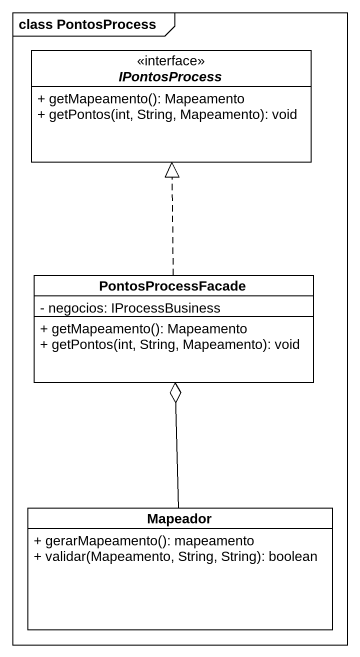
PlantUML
@startuml
mainframe class PontosProcess
hide circle
hide empty members
skinparam classAttributeIconSize 0
interface IPontosProcess <<interface>> {
  + getMapeamento(): Mapeamento
  + getPontos(int, String, Mapeamento): void
}
class PontosProcessFacade {
  - negocios: IProcessBusiness
  + getMapeamento(): Mapeamento
  + getPontos(int, String, Mapeamento): void
}
class Mapeador {
  + gerarMapeamento(): mapeamento
  + validar(Mapeamento, String, String): boolean
}
PontosProcessFacade .up.|> IPontosProcess
Mapeador -up-o PontosProcessFacade
@enduml
